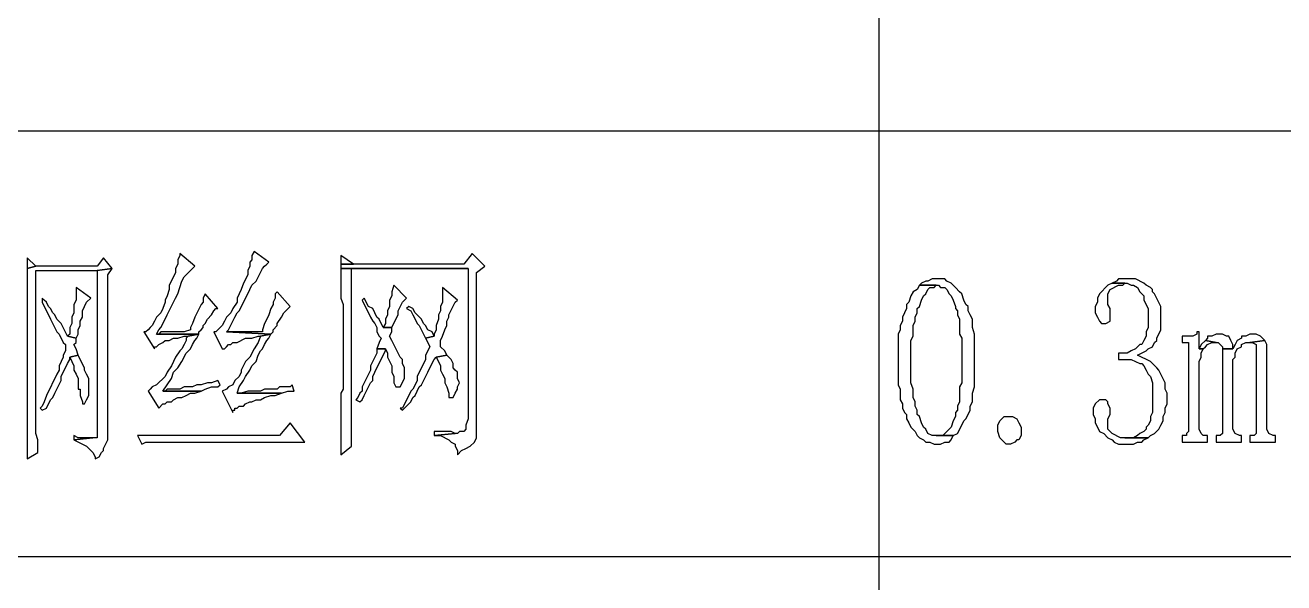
# Model space of a CAD drawing. Extents: x -15.4 to 0.8, y 0.3 to 11.8.
# Drawn here: x -2.7946 to -2.2996, y 2.1615 to 2.3809 of the extents above; entities that cross this region are included whole.
import ezdxf

# ---------------------------------------------------------------- set-up
doc = ezdxf.new("R2010")
doc.units = 0
doc.header["$MEASUREMENT"] = 0
doc.linetypes.add('AUSGEZOGEN', pattern=[0])
doc.layers.get('0').update_dxf_attribs({"linetype": 'AUSGEZOGEN'})

msp = doc.modelspace()

# ---------------------------------------------------------------- linework, layer by layer
for points in [[(-2.45878, 1.3344), (-2.45878, 2.6744)], [(-3.26878, 2.3394), (0.08122, 2.3394)], [(-2.70461, 2.2919), (-2.70545, 2.29023), (-2.70545, 2.29023), (-2.70545, 2.28856), (-2.70545, 2.28856), (-2.70628, 2.28773), (-2.70628, 2.28773), (-2.70628, 2.28606), (-2.70628, 2.28606), (-2.70711, 2.2844), (-2.70711, 2.2844), (-2.70711, 2.28273), (-2.70711, 2.28273), (-2.70878, 2.2794), (-2.70878, 2.2794), (-2.70961, 2.2769), (-2.70961, 2.2769), (-2.71045, 2.27523), (-2.71045, 2.27523), (-2.71128, 2.27356), (-2.71128, 2.27356), (-2.71128, 2.2719), (-2.71128, 2.2719), (-2.71295, 2.2694), (-2.71295, 2.2694), (-2.71378, 2.26773), (-2.71378, 2.26773), (-2.71545, 2.26606), (-2.71545, 2.26606), (-2.71628, 2.2644), (-2.71628, 2.2644), (-2.71711, 2.26273), (-2.71711, 2.26273), (-2.71961, 2.26023), (-2.71961, 2.26023), (-2.72045, 2.26023), (-2.72045, 2.26023), (-2.71711, 2.25356), (-2.71711, 2.25356), (-2.71628, 2.25356), (-2.71628, 2.25356), (-2.71545, 2.2544), (-2.71545, 2.2544), (-2.71461, 2.25523), (-2.71461, 2.25523), (-2.71378, 2.25523), (-2.71378, 2.25523), (-2.71295, 2.25606), (-2.71295, 2.25606), (-2.71128, 2.25606), (-2.71128, 2.25606), (-2.70795, 2.25773), (-2.70795, 2.25773), (-2.70545, 2.25773), (-2.70545, 2.25773), (-2.70295, 2.25856), (-2.70295, 2.25856), (-2.70211, 2.25856), (-2.70211, 2.25856), (-2.69795, 2.2594), (-2.69795, 2.2594), (-2.71545, 2.26023), (-2.71545, 2.26023), (-2.71461, 2.26106), (-2.71461, 2.26106), (-2.71295, 2.2644), (-2.71295, 2.2644), (-2.71211, 2.26606), (-2.71211, 2.26606), (-2.71128, 2.26773), (-2.71128, 2.26773), (-2.71045, 2.26856), (-2.71045, 2.26856), (-2.70711, 2.27523), (-2.70711, 2.27523), (-2.70628, 2.2769), (-2.70628, 2.2769), (-2.70545, 2.27856), (-2.70545, 2.27856), (-2.70378, 2.28023), (-2.70378, 2.28023), (-2.70128, 2.28523), (-2.70128, 2.28523), (-2.70045, 2.28606), (-2.70045, 2.28606), (-2.69961, 2.2869), (-2.69961, 2.2869), (-2.69878, 2.28773), (-2.70461, 2.2919)], [(-2.79378, 2.2894), (-2.79378, 2.28523), (-2.79378, 2.28523), (-2.79045, 2.28606), (-2.79378, 2.2894)], [(-2.76378, 2.2894), (-2.76628, 2.28606), (-2.76628, 2.28606), (-2.79045, 2.28606), (-2.79045, 2.28606), (-2.79378, 2.28523), (-2.79378, 2.28523), (-2.79378, 2.21023), (-2.79378, 2.21023), (-2.78961, 2.21273), (-2.78961, 2.21273), (-2.78961, 2.21773), (-2.78961, 2.21773), (-2.79045, 2.22023), (-2.79045, 2.22023), (-2.79045, 2.2844), (-2.79045, 2.2844), (-2.76628, 2.2844), (-2.76628, 2.2844), (-2.76045, 2.28523), (-2.76378, 2.2894)], [(-2.73378, 2.29106), (-2.73378, 2.29023), (-2.73378, 2.29023), (-2.73461, 2.28856), (-2.73461, 2.28856), (-2.73461, 2.2869), (-2.73461, 2.2869), (-2.73545, 2.28523), (-2.73545, 2.28523), (-2.73545, 2.28356), (-2.73545, 2.28356), (-2.73628, 2.2819), (-2.73628, 2.2819), (-2.73795, 2.27856), (-2.73795, 2.27856), (-2.73795, 2.2769), (-2.73795, 2.2769), (-2.73878, 2.2744), (-2.73878, 2.2744), (-2.73961, 2.27273), (-2.73961, 2.27273), (-2.73961, 2.2719), (-2.73961, 2.2719), (-2.74045, 2.2694), (-2.74045, 2.2694), (-2.74128, 2.26773), (-2.74128, 2.26773), (-2.74295, 2.26606), (-2.74295, 2.26606), (-2.74378, 2.2644), (-2.74378, 2.2644), (-2.74461, 2.26273), (-2.74461, 2.26273), (-2.74545, 2.2619), (-2.74545, 2.2619), (-2.74628, 2.26106), (-2.74628, 2.26106), (-2.74711, 2.26023), (-2.74711, 2.26023), (-2.74795, 2.26023), (-2.74795, 2.26023), (-2.74378, 2.25356), (-2.74378, 2.25356), (-2.74378, 2.2544), (-2.74378, 2.2544), (-2.74295, 2.2544), (-2.74295, 2.2544), (-2.74211, 2.25523), (-2.74211, 2.25523), (-2.74045, 2.25606), (-2.74045, 2.25606), (-2.73961, 2.2569), (-2.73961, 2.2569), (-2.73795, 2.2569), (-2.73795, 2.2569), (-2.73628, 2.25773), (-2.73628, 2.25773), (-2.73461, 2.25773), (-2.73461, 2.25773), (-2.73211, 2.25856), (-2.73211, 2.25856), (-2.73045, 2.25856), (-2.73045, 2.25856), (-2.72628, 2.2594), (-2.72628, 2.2594), (-2.74295, 2.2594), (-2.74295, 2.2594), (-2.74211, 2.26106), (-2.74211, 2.26106), (-2.74128, 2.2619), (-2.74128, 2.2619), (-2.73961, 2.26523), (-2.73961, 2.26523), (-2.73878, 2.2669), (-2.73878, 2.2669), (-2.73628, 2.2719), (-2.73628, 2.2719), (-2.73545, 2.27356), (-2.73545, 2.27356), (-2.73461, 2.27523), (-2.73461, 2.27523), (-2.73378, 2.27773), (-2.73378, 2.27773), (-2.73295, 2.28023), (-2.73295, 2.28023), (-2.73211, 2.2819), (-2.73211, 2.2819), (-2.72795, 2.28606), (-2.73378, 2.29106)], [(-2.61878, 2.29106), (-2.62211, 2.2869), (-2.62211, 2.2869), (-2.67045, 2.2869), (-2.67045, 2.2869), (-2.67045, 2.28523), (-2.67045, 2.28523), (-2.62045, 2.28523), (-2.62045, 2.28523), (-2.62045, 2.22606), (-2.62045, 2.22606), (-2.62128, 2.22356), (-2.62128, 2.22356), (-2.62128, 2.2219), (-2.62128, 2.2219), (-2.62211, 2.22106), (-2.62211, 2.22106), (-2.62378, 2.22106), (-2.62378, 2.22106), (-2.62461, 2.22023), (-2.62461, 2.22023), (-2.62545, 2.22023), (-2.62545, 2.22023), (-2.63378, 2.2194), (-2.63378, 2.2194), (-2.63128, 2.2194), (-2.63128, 2.2194), (-2.62795, 2.21773), (-2.62795, 2.21773), (-2.62711, 2.2169), (-2.62711, 2.2169), (-2.62545, 2.21606), (-2.62545, 2.21606), (-2.62545, 2.21523), (-2.62545, 2.21523), (-2.62461, 2.21356), (-2.62461, 2.21356), (-2.62461, 2.2119), (-2.62461, 2.2119), (-2.62295, 2.21356), (-2.62295, 2.21356), (-2.62128, 2.2144), (-2.62128, 2.2144), (-2.61961, 2.21523), (-2.61961, 2.21523), (-2.61795, 2.2169), (-2.61795, 2.2169), (-2.61711, 2.21856), (-2.61711, 2.21856), (-2.61711, 2.28356), (-2.61711, 2.28356), (-2.61378, 2.28606), (-2.61878, 2.29106)], [(-2.67045, 2.29023), (-2.67045, 2.2869), (-2.67045, 2.2869), (-2.66545, 2.2869), (-2.67045, 2.29023)], [(-2.76045, 2.28523), (-2.76628, 2.2844), (-2.76628, 2.2844), (-2.76628, 2.21856), (-2.76628, 2.21856), (-2.76795, 2.21856), (-2.76795, 2.21856), (-2.77545, 2.21773), (-2.77545, 2.21773), (-2.77045, 2.21523), (-2.77045, 2.21523), (-2.76961, 2.2144), (-2.76961, 2.2144), (-2.76878, 2.21356), (-2.76878, 2.21356), (-2.76795, 2.21273), (-2.76795, 2.21273), (-2.76711, 2.21106), (-2.76711, 2.21106), (-2.76711, 2.21023), (-2.76711, 2.21023), (-2.76545, 2.21106), (-2.76545, 2.21106), (-2.76461, 2.21273), (-2.76461, 2.21273), (-2.76378, 2.21356), (-2.76378, 2.21356), (-2.76378, 2.2144), (-2.76378, 2.2144), (-2.76211, 2.21773), (-2.76211, 2.21773), (-2.76211, 2.28273), (-2.76045, 2.28523)], [(-2.67045, 2.28523), (-2.67045, 2.27356), (-2.67045, 2.27356), (-2.66961, 2.27106), (-2.66961, 2.27106), (-2.66961, 2.23773), (-2.66961, 2.23773), (-2.67045, 2.23606), (-2.67045, 2.23606), (-2.67045, 2.2119), (-2.67045, 2.2119), (-2.66628, 2.21523), (-2.66628, 2.21523), (-2.66628, 2.28523), (-2.66628, 2.28523), (-2.62045, 2.28523), (-2.67045, 2.28523)], [(-2.77461, 2.27773), (-2.77461, 2.27273), (-2.77461, 2.27273), (-2.77545, 2.27106), (-2.77545, 2.27106), (-2.77545, 2.26773), (-2.77545, 2.26773), (-2.77628, 2.26606), (-2.77628, 2.26606), (-2.77628, 2.26356), (-2.77628, 2.26356), (-2.77711, 2.2619), (-2.77711, 2.2619), (-2.77711, 2.2594), (-2.77711, 2.2594), (-2.77795, 2.25856), (-2.77795, 2.25856), (-2.77461, 2.25773), (-2.77461, 2.25773), (-2.77378, 2.2594), (-2.77378, 2.2594), (-2.77378, 2.26106), (-2.77378, 2.26106), (-2.77295, 2.26273), (-2.77295, 2.26273), (-2.77295, 2.2644), (-2.77295, 2.2644), (-2.77211, 2.26606), (-2.77211, 2.26606), (-2.77211, 2.26856), (-2.77211, 2.26856), (-2.77045, 2.2719), (-2.77045, 2.2719), (-2.76878, 2.27356), (-2.77461, 2.27773)], [(-2.64961, 2.27856), (-2.65045, 2.27606), (-2.65045, 2.27606), (-2.65045, 2.2744), (-2.65045, 2.2744), (-2.65128, 2.27273), (-2.65128, 2.27273), (-2.65128, 2.27023), (-2.65128, 2.27023), (-2.65211, 2.26856), (-2.65211, 2.26856), (-2.65211, 2.2669), (-2.65211, 2.2669), (-2.65295, 2.26523), (-2.65295, 2.26523), (-2.65295, 2.26356), (-2.65295, 2.26356), (-2.65378, 2.2619), (-2.65378, 2.2619), (-2.65045, 2.2619), (-2.65045, 2.2619), (-2.64878, 2.26523), (-2.64878, 2.26523), (-2.64795, 2.2669), (-2.64795, 2.2669), (-2.64795, 2.26856), (-2.64795, 2.26856), (-2.64628, 2.2719), (-2.64628, 2.2719), (-2.64461, 2.27356), (-2.64961, 2.27856)], [(-2.63045, 2.27773), (-2.63045, 2.2719), (-2.63045, 2.2719), (-2.63128, 2.27023), (-2.63128, 2.27023), (-2.63128, 2.26856), (-2.63128, 2.26856), (-2.63211, 2.2669), (-2.63211, 2.2669), (-2.63211, 2.26523), (-2.63211, 2.26523), (-2.63295, 2.26273), (-2.63295, 2.26273), (-2.63295, 2.26106), (-2.63295, 2.26106), (-2.63378, 2.2594), (-2.63378, 2.2594), (-2.63378, 2.25856), (-2.63378, 2.25856), (-2.63711, 2.25773), (-2.63711, 2.25773), (-2.63628, 2.25606), (-2.63628, 2.25606), (-2.63545, 2.2544), (-2.63545, 2.2544), (-2.63711, 2.25106), (-2.63711, 2.25106), (-2.63711, 2.2494), (-2.63711, 2.2494), (-2.63878, 2.24606), (-2.63878, 2.24606), (-2.63961, 2.2444), (-2.63961, 2.2444), (-2.64045, 2.24273), (-2.64045, 2.24273), (-2.64045, 2.24106), (-2.64045, 2.24106), (-2.64128, 2.2394), (-2.64128, 2.2394), (-2.64211, 2.23773), (-2.64211, 2.23773), (-2.64295, 2.2369), (-2.64295, 2.2369), (-2.64378, 2.23523), (-2.64378, 2.23523), (-2.64461, 2.23356), (-2.64461, 2.23356), (-2.64628, 2.23023), (-2.64628, 2.23023), (-2.64711, 2.23023), (-2.64711, 2.23023), (-2.64628, 2.2294), (-2.64628, 2.2294), (-2.64295, 2.23273), (-2.64295, 2.23273), (-2.64211, 2.2344), (-2.64211, 2.2344), (-2.64128, 2.23523), (-2.64128, 2.23523), (-2.63961, 2.23856), (-2.63961, 2.23856), (-2.63878, 2.2394), (-2.63878, 2.2394), (-2.63628, 2.2444), (-2.63628, 2.2444), (-2.63545, 2.24606), (-2.63545, 2.24606), (-2.63378, 2.2494), (-2.63378, 2.2494), (-2.63295, 2.25023), (-2.63295, 2.25023), (-2.62878, 2.25106), (-2.62878, 2.25106), (-2.62961, 2.25273), (-2.62961, 2.25273), (-2.63128, 2.2544), (-2.63128, 2.2544), (-2.63128, 2.2569), (-2.63128, 2.2569), (-2.63045, 2.25856), (-2.63045, 2.25856), (-2.62961, 2.26106), (-2.62961, 2.26106), (-2.62878, 2.26273), (-2.62878, 2.26273), (-2.62878, 2.2644), (-2.62878, 2.2644), (-2.62795, 2.26606), (-2.62795, 2.26606), (-2.62795, 2.2669), (-2.62795, 2.2669), (-2.62545, 2.2719), (-2.62545, 2.2719), (-2.62461, 2.27273), (-2.63045, 2.27773)], [(-2.44295, 2.27856), (-2.44378, 2.2769), (-2.44378, 2.2769), (-2.44545, 2.27606), (-2.44545, 2.27606), (-2.44628, 2.2744), (-2.44628, 2.2744), (-2.44711, 2.2719), (-2.44711, 2.2719), (-2.44795, 2.27106), (-2.44795, 2.27106), (-2.44795, 2.2694), (-2.44795, 2.2694), (-2.44961, 2.26606), (-2.44961, 2.26606), (-2.44961, 2.2644), (-2.44961, 2.2644), (-2.45045, 2.26273), (-2.45045, 2.26273), (-2.45045, 2.26106), (-2.45045, 2.26106), (-2.45128, 2.2594), (-2.45128, 2.2594), (-2.45128, 2.2394), (-2.45128, 2.2394), (-2.45045, 2.23773), (-2.45045, 2.23773), (-2.45045, 2.23356), (-2.45045, 2.23356), (-2.44961, 2.2319), (-2.44961, 2.2319), (-2.44961, 2.23023), (-2.44961, 2.23023), (-2.44878, 2.22856), (-2.44878, 2.22856), (-2.44795, 2.22773), (-2.44795, 2.22773), (-2.44795, 2.22606), (-2.44795, 2.22606), (-2.44711, 2.2244), (-2.44711, 2.2244), (-2.44628, 2.22273), (-2.44628, 2.22273), (-2.44461, 2.22106), (-2.44461, 2.22106), (-2.44378, 2.2194), (-2.44378, 2.2194), (-2.44295, 2.21856), (-2.44295, 2.21856), (-2.44128, 2.21773), (-2.44128, 2.21773), (-2.44045, 2.2169), (-2.44045, 2.2169), (-2.43878, 2.2169), (-2.43878, 2.2169), (-2.43711, 2.21606), (-2.43711, 2.21606), (-2.43461, 2.21606), (-2.43461, 2.21606), (-2.43295, 2.2169), (-2.43295, 2.2169), (-2.43128, 2.2169), (-2.43128, 2.2169), (-2.43045, 2.21773), (-2.43045, 2.21773), (-2.42961, 2.2194), (-2.42961, 2.2194), (-2.43795, 2.2194), (-2.43795, 2.2194), (-2.43961, 2.22023), (-2.43961, 2.22023), (-2.44045, 2.2219), (-2.44045, 2.2219), (-2.44128, 2.22273), (-2.44128, 2.22273), (-2.44211, 2.2244), (-2.44211, 2.2244), (-2.44295, 2.2269), (-2.44295, 2.2269), (-2.44378, 2.22773), (-2.44378, 2.22773), (-2.44378, 2.2294), (-2.44378, 2.2294), (-2.44461, 2.23106), (-2.44461, 2.23106), (-2.44461, 2.23273), (-2.44461, 2.23273), (-2.44545, 2.2344), (-2.44545, 2.2344), (-2.44545, 2.23773), (-2.44545, 2.23773), (-2.44628, 2.24023), (-2.44628, 2.24023), (-2.44628, 2.2569), (-2.44628, 2.2569), (-2.44545, 2.25856), (-2.44545, 2.25856), (-2.44545, 2.26273), (-2.44545, 2.26273), (-2.44461, 2.2644), (-2.44461, 2.2644), (-2.44461, 2.26606), (-2.44461, 2.26606), (-2.44378, 2.26773), (-2.44378, 2.26773), (-2.44378, 2.2694), (-2.44378, 2.2694), (-2.44295, 2.27023), (-2.44295, 2.27023), (-2.44211, 2.27273), (-2.44211, 2.27273), (-2.44128, 2.2744), (-2.44128, 2.2744), (-2.44045, 2.27523), (-2.44045, 2.27523), (-2.43961, 2.2769), (-2.43961, 2.2769), (-2.43878, 2.27773), (-2.43878, 2.27773), (-2.43711, 2.27773), (-2.43711, 2.27773), (-2.43628, 2.27856), (-2.44295, 2.27856)], [(-2.43628, 2.28106), (-2.43795, 2.28106), (-2.43795, 2.28106), (-2.43961, 2.28023), (-2.43961, 2.28023), (-2.44045, 2.28023), (-2.44045, 2.28023), (-2.44211, 2.2794), (-2.44211, 2.2794), (-2.44295, 2.27856), (-2.44295, 2.27856), (-2.43545, 2.27856), (-2.43545, 2.27856), (-2.43461, 2.27773), (-2.43461, 2.27773), (-2.43295, 2.27773), (-2.43295, 2.27773), (-2.43211, 2.2769), (-2.43211, 2.2769), (-2.43128, 2.27523), (-2.43128, 2.27523), (-2.43045, 2.2744), (-2.43045, 2.2744), (-2.42961, 2.27273), (-2.42961, 2.27273), (-2.42878, 2.27023), (-2.42878, 2.27023), (-2.42878, 2.2694), (-2.42878, 2.2694), (-2.42795, 2.26856), (-2.42795, 2.26856), (-2.42795, 2.2669), (-2.42795, 2.2669), (-2.42711, 2.26523), (-2.42711, 2.26523), (-2.42711, 2.2594), (-2.42711, 2.2594), (-2.42628, 2.25773), (-2.42628, 2.25773), (-2.42628, 2.24023), (-2.42628, 2.24023), (-2.42711, 2.23856), (-2.42711, 2.23856), (-2.42711, 2.23273), (-2.42711, 2.23273), (-2.42795, 2.23106), (-2.42795, 2.23106), (-2.42795, 2.2294), (-2.42795, 2.2294), (-2.42878, 2.22856), (-2.42878, 2.22856), (-2.42878, 2.2269), (-2.42878, 2.2269), (-2.42961, 2.22523), (-2.42961, 2.22523), (-2.43045, 2.22273), (-2.43045, 2.22273), (-2.43378, 2.2194), (-2.43378, 2.2194), (-2.43628, 2.2194), (-2.43628, 2.2194), (-2.42961, 2.2194), (-2.42961, 2.2194), (-2.42795, 2.22023), (-2.42795, 2.22023), (-2.42628, 2.22356), (-2.42628, 2.22356), (-2.42545, 2.22523), (-2.42545, 2.22523), (-2.42461, 2.22606), (-2.42461, 2.22606), (-2.42378, 2.22773), (-2.42378, 2.22773), (-2.42295, 2.2294), (-2.42295, 2.2294), (-2.42295, 2.23106), (-2.42295, 2.23106), (-2.42211, 2.23273), (-2.42211, 2.23273), (-2.42211, 2.23606), (-2.42211, 2.23606), (-2.42128, 2.23856), (-2.42128, 2.23856), (-2.42128, 2.2594), (-2.42128, 2.2594), (-2.42211, 2.2619), (-2.42211, 2.2619), (-2.42211, 2.26523), (-2.42211, 2.26523), (-2.42295, 2.2669), (-2.42295, 2.2669), (-2.42378, 2.26856), (-2.42378, 2.26856), (-2.42378, 2.27023), (-2.42378, 2.27023), (-2.42461, 2.27106), (-2.42461, 2.27106), (-2.42545, 2.27273), (-2.42545, 2.27273), (-2.42628, 2.27523), (-2.42628, 2.27523), (-2.42711, 2.27606), (-2.42711, 2.27606), (-2.42878, 2.27773), (-2.42878, 2.27773), (-2.43045, 2.2794), (-2.43045, 2.2794), (-2.43211, 2.28023), (-2.43211, 2.28023), (-2.43295, 2.28106), (-2.43295, 2.28106), (-2.43461, 2.28106), (-2.43628, 2.28106)], [(-2.36711, 2.2794), (-2.36878, 2.27856), (-2.36878, 2.27856), (-2.37211, 2.27523), (-2.37211, 2.27523), (-2.37295, 2.27356), (-2.37295, 2.27356), (-2.37295, 2.2719), (-2.37295, 2.2719), (-2.37378, 2.27023), (-2.37378, 2.27023), (-2.37378, 2.26773), (-2.37378, 2.26773), (-2.37295, 2.26606), (-2.37295, 2.26606), (-2.37211, 2.2644), (-2.37211, 2.2644), (-2.37128, 2.26356), (-2.37128, 2.26356), (-2.36961, 2.26356), (-2.36961, 2.26356), (-2.36795, 2.2644), (-2.36795, 2.2644), (-2.36795, 2.2694), (-2.36795, 2.2694), (-2.36878, 2.27106), (-2.36878, 2.27106), (-2.36878, 2.27523), (-2.36878, 2.27523), (-2.36795, 2.2769), (-2.36795, 2.2769), (-2.36461, 2.27856), (-2.36461, 2.27856), (-2.36295, 2.27856), (-2.36295, 2.27856), (-2.36211, 2.2794), (-2.36711, 2.2794)], [(-2.36045, 2.28106), (-2.36461, 2.28106), (-2.36461, 2.28106), (-2.36545, 2.28023), (-2.36545, 2.28023), (-2.36711, 2.2794), (-2.36711, 2.2794), (-2.36128, 2.2794), (-2.36128, 2.2794), (-2.35961, 2.27856), (-2.35961, 2.27856), (-2.35878, 2.27856), (-2.35878, 2.27856), (-2.35711, 2.27773), (-2.35711, 2.27773), (-2.35628, 2.27606), (-2.35628, 2.27606), (-2.35461, 2.2744), (-2.35461, 2.2744), (-2.35461, 2.27273), (-2.35461, 2.27273), (-2.35295, 2.2694), (-2.35295, 2.2694), (-2.35295, 2.2619), (-2.35295, 2.2619), (-2.35378, 2.26023), (-2.35378, 2.26023), (-2.35378, 2.25856), (-2.35378, 2.25856), (-2.35461, 2.2569), (-2.35461, 2.2569), (-2.35545, 2.25523), (-2.35545, 2.25523), (-2.35628, 2.25523), (-2.35628, 2.25523), (-2.35795, 2.25356), (-2.35795, 2.25356), (-2.35961, 2.25273), (-2.35961, 2.25273), (-2.36128, 2.2519), (-2.36128, 2.2519), (-2.36461, 2.2519), (-2.36461, 2.2519), (-2.36461, 2.2494), (-2.36461, 2.2494), (-2.35961, 2.2494), (-2.35961, 2.2494), (-2.35628, 2.24773), (-2.35628, 2.24773), (-2.35545, 2.24773), (-2.35545, 2.24773), (-2.35461, 2.2469), (-2.35461, 2.2469), (-2.35378, 2.24523), (-2.35378, 2.24523), (-2.35295, 2.24356), (-2.35295, 2.24356), (-2.35211, 2.24273), (-2.35211, 2.24273), (-2.35128, 2.24023), (-2.35128, 2.24023), (-2.35128, 2.22856), (-2.35128, 2.22856), (-2.35211, 2.2269), (-2.35211, 2.2269), (-2.35211, 2.22523), (-2.35211, 2.22523), (-2.35295, 2.22356), (-2.35295, 2.22356), (-2.35378, 2.22273), (-2.35378, 2.22273), (-2.35378, 2.2219), (-2.35378, 2.2219), (-2.35461, 2.22106), (-2.35461, 2.22106), (-2.35628, 2.22023), (-2.35628, 2.22023), (-2.35711, 2.2194), (-2.35711, 2.2194), (-2.35878, 2.21856), (-2.35878, 2.21856), (-2.36211, 2.21856), (-2.36211, 2.21856), (-2.35295, 2.21856), (-2.35295, 2.21856), (-2.35211, 2.2194), (-2.35211, 2.2194), (-2.35045, 2.22023), (-2.35045, 2.22023), (-2.34878, 2.2219), (-2.34878, 2.2219), (-2.34795, 2.22356), (-2.34795, 2.22356), (-2.34711, 2.22523), (-2.34711, 2.22523), (-2.34711, 2.2269), (-2.34711, 2.2269), (-2.34628, 2.22856), (-2.34628, 2.22856), (-2.34628, 2.23023), (-2.34628, 2.23023), (-2.34545, 2.2319), (-2.34545, 2.2319), (-2.34545, 2.23606), (-2.34545, 2.23606), (-2.34628, 2.23773), (-2.34628, 2.23773), (-2.34628, 2.24023), (-2.34628, 2.24023), (-2.34795, 2.24356), (-2.34795, 2.24356), (-2.34878, 2.24523), (-2.34878, 2.24523), (-2.34961, 2.24606), (-2.34961, 2.24606), (-2.35128, 2.24773), (-2.35128, 2.24773), (-2.35211, 2.24856), (-2.35211, 2.24856), (-2.35711, 2.25106), (-2.35711, 2.25106), (-2.35378, 2.25273), (-2.35378, 2.25273), (-2.35295, 2.25356), (-2.35295, 2.25356), (-2.35128, 2.2544), (-2.35128, 2.2544), (-2.35045, 2.25606), (-2.35045, 2.25606), (-2.34961, 2.2569), (-2.34961, 2.2569), (-2.34961, 2.25773), (-2.34961, 2.25773), (-2.34795, 2.26106), (-2.34795, 2.26106), (-2.34795, 2.27023), (-2.34795, 2.27023), (-2.35045, 2.27523), (-2.35045, 2.27523), (-2.35128, 2.27606), (-2.35128, 2.27606), (-2.35128, 2.2769), (-2.35128, 2.2769), (-2.35211, 2.27773), (-2.35211, 2.27773), (-2.35378, 2.27856), (-2.35378, 2.27856), (-2.35461, 2.2794), (-2.35461, 2.2794), (-2.35795, 2.28106), (-2.35795, 2.28106), (-2.35878, 2.28106), (-2.36045, 2.28106)], [(-2.78795, 2.27356), (-2.78795, 2.2719), (-2.78795, 2.2719), (-2.78711, 2.27023), (-2.78711, 2.27023), (-2.78545, 2.2669), (-2.78545, 2.2669), (-2.78461, 2.26523), (-2.78461, 2.26523), (-2.78211, 2.26023), (-2.78211, 2.26023), (-2.78128, 2.2594), (-2.78128, 2.2594), (-2.77961, 2.25606), (-2.77961, 2.25606), (-2.77878, 2.25523), (-2.77878, 2.25523), (-2.77878, 2.25273), (-2.77878, 2.25273), (-2.77961, 2.25106), (-2.77961, 2.25106), (-2.77961, 2.25023), (-2.77961, 2.25023), (-2.78128, 2.2469), (-2.78128, 2.2469), (-2.78128, 2.24523), (-2.78128, 2.24523), (-2.78211, 2.24356), (-2.78211, 2.24356), (-2.78628, 2.23523), (-2.78628, 2.23523), (-2.78711, 2.23273), (-2.78711, 2.23273), (-2.78795, 2.23106), (-2.78795, 2.23106), (-2.78878, 2.23023), (-2.78878, 2.23023), (-2.78795, 2.2294), (-2.78795, 2.2294), (-2.78628, 2.23023), (-2.78628, 2.23023), (-2.78461, 2.23356), (-2.78461, 2.23356), (-2.78378, 2.2344), (-2.78378, 2.2344), (-2.78295, 2.23606), (-2.78295, 2.23606), (-2.78045, 2.24106), (-2.78045, 2.24106), (-2.78045, 2.24273), (-2.78045, 2.24273), (-2.77961, 2.2444), (-2.77961, 2.2444), (-2.77878, 2.24606), (-2.77878, 2.24606), (-2.77795, 2.24773), (-2.77795, 2.24773), (-2.77711, 2.2494), (-2.77711, 2.2494), (-2.77711, 2.25023), (-2.77711, 2.25023), (-2.77378, 2.25106), (-2.77378, 2.25106), (-2.77461, 2.25356), (-2.77461, 2.25356), (-2.77545, 2.25523), (-2.77545, 2.25523), (-2.77461, 2.25606), (-2.77461, 2.25606), (-2.77461, 2.25773), (-2.77461, 2.25773), (-2.77795, 2.25856), (-2.77795, 2.25856), (-2.78045, 2.26356), (-2.78045, 2.26356), (-2.78211, 2.26523), (-2.78211, 2.26523), (-2.78295, 2.2669), (-2.78295, 2.2669), (-2.78378, 2.26773), (-2.78378, 2.26773), (-2.78461, 2.2694), (-2.78461, 2.2694), (-2.78545, 2.27023), (-2.78545, 2.27023), (-2.78628, 2.2719), (-2.78628, 2.2719), (-2.78711, 2.27273), (-2.78795, 2.27356)], [(-2.72378, 2.27523), (-2.72461, 2.27356), (-2.72461, 2.27356), (-2.72461, 2.2719), (-2.72461, 2.2719), (-2.72545, 2.27106), (-2.72545, 2.27106), (-2.72795, 2.26606), (-2.72795, 2.26606), (-2.72878, 2.26356), (-2.72878, 2.26356), (-2.72961, 2.2619), (-2.72961, 2.2619), (-2.72961, 2.26106), (-2.72961, 2.26106), (-2.73211, 2.26023), (-2.73211, 2.26023), (-2.74128, 2.26023), (-2.74128, 2.26023), (-2.74211, 2.2594), (-2.74211, 2.2594), (-2.74295, 2.2594), (-2.74295, 2.2594), (-2.72628, 2.2594), (-2.72628, 2.2594), (-2.72628, 2.26023), (-2.72628, 2.26023), (-2.72545, 2.26106), (-2.72545, 2.26106), (-2.72461, 2.2619), (-2.72461, 2.2619), (-2.72461, 2.26273), (-2.72461, 2.26273), (-2.72378, 2.26356), (-2.72378, 2.26356), (-2.72295, 2.26523), (-2.72295, 2.26523), (-2.72128, 2.2669), (-2.72128, 2.2669), (-2.72045, 2.26856), (-2.72045, 2.26856), (-2.71961, 2.2694), (-2.71961, 2.2694), (-2.71878, 2.2694), (-2.72378, 2.27523)], [(-2.69545, 2.27606), (-2.69628, 2.27523), (-2.69628, 2.27523), (-2.69628, 2.27356), (-2.69628, 2.27356), (-2.69711, 2.2719), (-2.69711, 2.2719), (-2.69711, 2.27106), (-2.69711, 2.27106), (-2.69795, 2.2694), (-2.69795, 2.2694), (-2.69878, 2.2669), (-2.69878, 2.2669), (-2.69961, 2.26523), (-2.69961, 2.26523), (-2.70045, 2.26356), (-2.70045, 2.26356), (-2.70128, 2.26106), (-2.70128, 2.26106), (-2.70128, 2.26023), (-2.70128, 2.26023), (-2.71545, 2.26023), (-2.71545, 2.26023), (-2.69795, 2.2594), (-2.69795, 2.2594), (-2.69711, 2.26023), (-2.69711, 2.26023), (-2.69711, 2.26106), (-2.69711, 2.26106), (-2.69545, 2.26273), (-2.69545, 2.26273), (-2.69545, 2.26356), (-2.69545, 2.26356), (-2.69378, 2.26606), (-2.69378, 2.26606), (-2.69295, 2.26773), (-2.69295, 2.26773), (-2.69045, 2.27023), (-2.69545, 2.27606)], [(-2.66128, 2.27356), (-2.66211, 2.27273), (-2.66211, 2.27273), (-2.65878, 2.26606), (-2.65878, 2.26606), (-2.65795, 2.2644), (-2.65795, 2.2644), (-2.65711, 2.26356), (-2.65711, 2.26356), (-2.65628, 2.2619), (-2.65628, 2.2619), (-2.65628, 2.26023), (-2.65628, 2.26023), (-2.65545, 2.25856), (-2.65545, 2.25856), (-2.65461, 2.25773), (-2.65461, 2.25773), (-2.65545, 2.25606), (-2.65545, 2.25606), (-2.65628, 2.25356), (-2.65628, 2.25356), (-2.65295, 2.25356), (-2.65295, 2.25356), (-2.65211, 2.2519), (-2.65211, 2.2519), (-2.65211, 2.25023), (-2.65211, 2.25023), (-2.65045, 2.2469), (-2.65045, 2.2469), (-2.65045, 2.2444), (-2.65045, 2.2444), (-2.64961, 2.24273), (-2.64961, 2.24273), (-2.64961, 2.24023), (-2.64961, 2.24023), (-2.64878, 2.23856), (-2.64878, 2.23856), (-2.64711, 2.23856), (-2.64711, 2.23856), (-2.64545, 2.2419), (-2.64545, 2.2419), (-2.64545, 2.24606), (-2.64545, 2.24606), (-2.64628, 2.24773), (-2.64628, 2.24773), (-2.64628, 2.2494), (-2.64628, 2.2494), (-2.64711, 2.25023), (-2.64711, 2.25023), (-2.64961, 2.25523), (-2.64961, 2.25523), (-2.65045, 2.2569), (-2.65045, 2.2569), (-2.65128, 2.25856), (-2.65128, 2.25856), (-2.65045, 2.26023), (-2.65045, 2.26023), (-2.65045, 2.2619), (-2.65045, 2.2619), (-2.65378, 2.2619), (-2.65378, 2.2619), (-2.65545, 2.26523), (-2.65545, 2.26523), (-2.65628, 2.26606), (-2.65628, 2.26606), (-2.65795, 2.2694), (-2.65795, 2.2694), (-2.65961, 2.27023), (-2.65961, 2.27023), (-2.66128, 2.27356), (-2.66128, 2.27356)], [(-2.64378, 2.27023), (-2.64461, 2.2694), (-2.64461, 2.2694), (-2.64295, 2.26856), (-2.64295, 2.26856), (-2.64211, 2.2669), (-2.64211, 2.2669), (-2.64128, 2.26523), (-2.64128, 2.26523), (-2.64045, 2.26356), (-2.64045, 2.26356), (-2.63961, 2.26273), (-2.63961, 2.26273), (-2.63711, 2.25773), (-2.63711, 2.25773), (-2.63378, 2.25856), (-2.63378, 2.25856), (-2.63461, 2.26023), (-2.63461, 2.26023), (-2.63628, 2.26106), (-2.63628, 2.26106), (-2.63711, 2.26273), (-2.63711, 2.26273), (-2.63795, 2.26356), (-2.63795, 2.26356), (-2.63878, 2.26523), (-2.63878, 2.26523), (-2.64045, 2.2669), (-2.64045, 2.2669), (-2.64128, 2.26773), (-2.64128, 2.26773), (-2.64211, 2.2694), (-2.64378, 2.27023)], [(-2.72628, 2.2594), (-2.73045, 2.25856), (-2.73045, 2.25856), (-2.73128, 2.25773), (-2.73128, 2.25773), (-2.73128, 2.2569), (-2.73128, 2.2569), (-2.73211, 2.25523), (-2.73211, 2.25523), (-2.73295, 2.25356), (-2.73295, 2.25356), (-2.73378, 2.25273), (-2.73378, 2.25273), (-2.73545, 2.25023), (-2.73545, 2.25023), (-2.73628, 2.24856), (-2.73628, 2.24856), (-2.73711, 2.2469), (-2.73711, 2.2469), (-2.73878, 2.2444), (-2.73878, 2.2444), (-2.73961, 2.24273), (-2.73961, 2.24273), (-2.74295, 2.2394), (-2.74295, 2.2394), (-2.74461, 2.23856), (-2.74461, 2.23856), (-2.74545, 2.23773), (-2.74545, 2.23773), (-2.74628, 2.2369), (-2.74628, 2.2369), (-2.74211, 2.23023), (-2.74211, 2.23023), (-2.74045, 2.2319), (-2.74045, 2.2319), (-2.73961, 2.2319), (-2.73961, 2.2319), (-2.73878, 2.23273), (-2.73878, 2.23273), (-2.73711, 2.23273), (-2.73711, 2.23273), (-2.73628, 2.23356), (-2.73628, 2.23356), (-2.73461, 2.2344), (-2.73461, 2.2344), (-2.73295, 2.2344), (-2.73295, 2.2344), (-2.73128, 2.23523), (-2.73128, 2.23523), (-2.72961, 2.23606), (-2.72961, 2.23606), (-2.72795, 2.23606), (-2.72795, 2.23606), (-2.72545, 2.2369), (-2.72545, 2.2369), (-2.74045, 2.2369), (-2.74045, 2.2369), (-2.73711, 2.2419), (-2.73711, 2.2419), (-2.73628, 2.2444), (-2.73628, 2.2444), (-2.73461, 2.24606), (-2.73461, 2.24606), (-2.73295, 2.24856), (-2.73295, 2.24856), (-2.73128, 2.2519), (-2.73128, 2.2519), (-2.72961, 2.25356), (-2.72961, 2.25356), (-2.72878, 2.25523), (-2.72878, 2.25523), (-2.72795, 2.2569), (-2.72795, 2.2569), (-2.72711, 2.25773), (-2.72628, 2.2594)], [(-2.69795, 2.2594), (-2.70211, 2.25856), (-2.70211, 2.25856), (-2.70295, 2.25606), (-2.70295, 2.25606), (-2.70461, 2.25356), (-2.70461, 2.25356), (-2.70628, 2.25023), (-2.70628, 2.25023), (-2.70795, 2.24856), (-2.70795, 2.24856), (-2.70961, 2.24523), (-2.70961, 2.24523), (-2.70961, 2.2444), (-2.70961, 2.2444), (-2.71045, 2.24273), (-2.71045, 2.24273), (-2.71211, 2.24106), (-2.71211, 2.24106), (-2.71295, 2.2394), (-2.71295, 2.2394), (-2.71461, 2.23856), (-2.71461, 2.23856), (-2.71545, 2.23773), (-2.71545, 2.23773), (-2.71711, 2.2369), (-2.71711, 2.2369), (-2.71295, 2.22856), (-2.71295, 2.22856), (-2.71295, 2.2294), (-2.71295, 2.2294), (-2.71211, 2.2294), (-2.71211, 2.2294), (-2.71211, 2.23023), (-2.71211, 2.23023), (-2.71128, 2.23023), (-2.71128, 2.23023), (-2.71045, 2.23106), (-2.71045, 2.23106), (-2.70878, 2.23106), (-2.70878, 2.23106), (-2.70795, 2.2319), (-2.70795, 2.2319), (-2.70628, 2.23273), (-2.70628, 2.23273), (-2.70545, 2.23273), (-2.70545, 2.23273), (-2.70378, 2.23356), (-2.70378, 2.23356), (-2.70211, 2.23356), (-2.70211, 2.23356), (-2.70045, 2.2344), (-2.70045, 2.2344), (-2.69795, 2.23523), (-2.69795, 2.23523), (-2.69628, 2.23523), (-2.69628, 2.23523), (-2.69378, 2.23606), (-2.69378, 2.23606), (-2.71128, 2.23606), (-2.71128, 2.23606), (-2.71045, 2.23856), (-2.71045, 2.23856), (-2.70878, 2.24106), (-2.70878, 2.24106), (-2.70795, 2.24273), (-2.70795, 2.24273), (-2.70628, 2.24523), (-2.70628, 2.24523), (-2.70545, 2.2469), (-2.70545, 2.2469), (-2.70378, 2.24856), (-2.70378, 2.24856), (-2.70295, 2.25106), (-2.70295, 2.25106), (-2.70211, 2.25273), (-2.70211, 2.25273), (-2.70128, 2.25356), (-2.70128, 2.25356), (-2.70045, 2.25523), (-2.70045, 2.25523), (-2.69961, 2.2569), (-2.69961, 2.2569), (-2.69878, 2.25773), (-2.69795, 2.2594)], [(-2.33295, 2.26023), (-2.33378, 2.26023), (-2.33378, 2.26023), (-2.33378, 2.2594), (-2.33378, 2.2594), (-2.33545, 2.25856), (-2.33545, 2.25856), (-2.33961, 2.25856), (-2.33961, 2.25856), (-2.33961, 2.25606), (-2.33961, 2.25606), (-2.33711, 2.25606), (-2.33711, 2.25606), (-2.33711, 2.22106), (-2.33711, 2.22106), (-2.33795, 2.22023), (-2.33795, 2.22023), (-2.33795, 2.2194), (-2.33795, 2.2194), (-2.33961, 2.2194), (-2.33961, 2.2194), (-2.33961, 2.2169), (-2.33961, 2.2169), (-2.32961, 2.2169), (-2.32961, 2.2169), (-2.32961, 2.2194), (-2.32961, 2.2194), (-2.33128, 2.2194), (-2.33128, 2.2194), (-2.33211, 2.22023), (-2.33211, 2.22023), (-2.33295, 2.2219), (-2.33295, 2.2219), (-2.33295, 2.24856), (-2.33295, 2.24856), (-2.33211, 2.25023), (-2.33211, 2.25023), (-2.33211, 2.2519), (-2.33211, 2.2519), (-2.33128, 2.25356), (-2.33128, 2.25356), (-2.33295, 2.25356), (-2.33295, 2.26023)], [(-2.32545, 2.2594), (-2.32628, 2.2594), (-2.32628, 2.2594), (-2.32795, 2.25856), (-2.32795, 2.25856), (-2.32961, 2.25856), (-2.32961, 2.25856), (-2.32961, 2.25773), (-2.32961, 2.25773), (-2.33045, 2.2569), (-2.33045, 2.2569), (-2.32628, 2.25606), (-2.32628, 2.25606), (-2.32545, 2.25606), (-2.32545, 2.25606), (-2.32378, 2.2544), (-2.32378, 2.2544), (-2.32378, 2.25356), (-2.32378, 2.25356), (-2.31961, 2.25356), (-2.31961, 2.25356), (-2.31961, 2.25523), (-2.31961, 2.25523), (-2.32045, 2.2569), (-2.32045, 2.2569), (-2.32128, 2.25856), (-2.32128, 2.25856), (-2.32211, 2.25856), (-2.32211, 2.25856), (-2.32378, 2.2594), (-2.32545, 2.2594)], [(-2.31211, 2.2594), (-2.31295, 2.2594), (-2.31295, 2.2594), (-2.31461, 2.25856), (-2.31461, 2.25856), (-2.31628, 2.25856), (-2.31628, 2.25856), (-2.31628, 2.25773), (-2.31628, 2.25773), (-2.31795, 2.2569), (-2.31795, 2.2569), (-2.31878, 2.25523), (-2.31878, 2.25523), (-2.31961, 2.25356), (-2.31961, 2.25356), (-2.32378, 2.25356), (-2.32378, 2.25356), (-2.32378, 2.22023), (-2.32378, 2.22023), (-2.32461, 2.2194), (-2.32461, 2.2194), (-2.32628, 2.2194), (-2.32628, 2.2194), (-2.32628, 2.2169), (-2.32628, 2.2169), (-2.31628, 2.2169), (-2.31628, 2.2169), (-2.31628, 2.2194), (-2.31628, 2.2194), (-2.31711, 2.2194), (-2.31711, 2.2194), (-2.31878, 2.22023), (-2.31878, 2.22023), (-2.31961, 2.2219), (-2.31961, 2.2219), (-2.31961, 2.2494), (-2.31961, 2.2494), (-2.31878, 2.25023), (-2.31878, 2.25023), (-2.31878, 2.2519), (-2.31878, 2.2519), (-2.31795, 2.25356), (-2.31795, 2.25356), (-2.31628, 2.2544), (-2.31628, 2.2544), (-2.31628, 2.25523), (-2.31628, 2.25523), (-2.31461, 2.25606), (-2.31461, 2.25606), (-2.31295, 2.25606), (-2.31295, 2.25606), (-2.30711, 2.2569), (-2.30711, 2.2569), (-2.30878, 2.25856), (-2.30878, 2.25856), (-2.31045, 2.2594), (-2.31211, 2.2594)], [(-2.65628, 2.25356), (-2.65628, 2.2519), (-2.65628, 2.2519), (-2.65878, 2.2469), (-2.65878, 2.2469), (-2.65878, 2.24523), (-2.65878, 2.24523), (-2.65961, 2.24356), (-2.65961, 2.24356), (-2.66211, 2.23856), (-2.66211, 2.23856), (-2.66211, 2.2369), (-2.66211, 2.2369), (-2.66295, 2.23606), (-2.66295, 2.23606), (-2.66378, 2.2344), (-2.66378, 2.2344), (-2.66461, 2.23356), (-2.66461, 2.23356), (-2.66295, 2.23273), (-2.66295, 2.23273), (-2.66211, 2.23356), (-2.66211, 2.23356), (-2.66128, 2.23523), (-2.66128, 2.23523), (-2.65878, 2.24023), (-2.65878, 2.24023), (-2.65795, 2.24106), (-2.65795, 2.24106), (-2.65795, 2.24273), (-2.65795, 2.24273), (-2.65711, 2.2444), (-2.65711, 2.2444), (-2.65628, 2.24606), (-2.65628, 2.24606), (-2.65295, 2.25273), (-2.65295, 2.25273), (-2.65295, 2.25356), (-2.65628, 2.25356)], [(-2.33045, 2.2569), (-2.33211, 2.25523), (-2.33211, 2.25523), (-2.33295, 2.25356), (-2.33295, 2.25356), (-2.33128, 2.25356), (-2.33128, 2.25356), (-2.33045, 2.2544), (-2.33045, 2.2544), (-2.32961, 2.25523), (-2.32961, 2.25523), (-2.32795, 2.25606), (-2.32795, 2.25606), (-2.32628, 2.25606), (-2.33045, 2.2569)], [(-2.30711, 2.2569), (-2.31295, 2.25606), (-2.31295, 2.25606), (-2.31211, 2.25606), (-2.31211, 2.25606), (-2.31045, 2.25523), (-2.31045, 2.25523), (-2.31045, 2.22023), (-2.31045, 2.22023), (-2.31128, 2.2194), (-2.31128, 2.2194), (-2.31295, 2.2194), (-2.31295, 2.2194), (-2.31295, 2.2169), (-2.31295, 2.2169), (-2.30295, 2.2169), (-2.30295, 2.2169), (-2.30295, 2.2194), (-2.30295, 2.2194), (-2.30378, 2.2194), (-2.30378, 2.2194), (-2.30545, 2.22023), (-2.30545, 2.22023), (-2.30628, 2.2219), (-2.30628, 2.2219), (-2.30628, 2.25523), (-2.30711, 2.2569)], [(-2.77378, 2.25106), (-2.77711, 2.25023), (-2.77711, 2.25023), (-2.77545, 2.2469), (-2.77545, 2.2469), (-2.77545, 2.24523), (-2.77545, 2.24523), (-2.77461, 2.24356), (-2.77461, 2.24356), (-2.77378, 2.2419), (-2.77378, 2.2419), (-2.77378, 2.23773), (-2.77378, 2.23773), (-2.77295, 2.23773), (-2.77295, 2.23773), (-2.77295, 2.23523), (-2.77295, 2.23523), (-2.77211, 2.23273), (-2.77211, 2.23273), (-2.77211, 2.2319), (-2.77211, 2.2319), (-2.77128, 2.2319), (-2.77128, 2.2319), (-2.77045, 2.23356), (-2.77045, 2.23356), (-2.76961, 2.23523), (-2.76961, 2.23523), (-2.76961, 2.2419), (-2.76961, 2.2419), (-2.77045, 2.24356), (-2.77045, 2.24356), (-2.77128, 2.24523), (-2.77128, 2.24523), (-2.77128, 2.24606), (-2.77128, 2.24606), (-2.77295, 2.2494), (-2.77378, 2.25106)], [(-2.62878, 2.25106), (-2.63295, 2.25023), (-2.63295, 2.25023), (-2.63211, 2.24856), (-2.63211, 2.24856), (-2.63128, 2.2469), (-2.63128, 2.2469), (-2.63128, 2.24523), (-2.63128, 2.24523), (-2.63045, 2.24356), (-2.63045, 2.24356), (-2.62961, 2.2419), (-2.62961, 2.2419), (-2.62961, 2.24023), (-2.62961, 2.24023), (-2.62878, 2.23856), (-2.62878, 2.23856), (-2.62795, 2.23606), (-2.62795, 2.23606), (-2.62795, 2.2344), (-2.62795, 2.2344), (-2.62628, 2.2344), (-2.62628, 2.2344), (-2.62545, 2.23606), (-2.62545, 2.23606), (-2.62461, 2.23773), (-2.62461, 2.23773), (-2.62461, 2.23856), (-2.62461, 2.23856), (-2.62378, 2.24023), (-2.62378, 2.24023), (-2.62461, 2.2419), (-2.62461, 2.2419), (-2.62461, 2.2444), (-2.62461, 2.2444), (-2.62545, 2.24523), (-2.62545, 2.24523), (-2.62628, 2.24606), (-2.62628, 2.24606), (-2.62628, 2.24773), (-2.62628, 2.24773), (-2.62711, 2.2494), (-2.62878, 2.25106)], [(-2.71878, 2.24106), (-2.72128, 2.24023), (-2.72128, 2.24023), (-2.72295, 2.24023), (-2.72295, 2.24023), (-2.72545, 2.2394), (-2.72545, 2.2394), (-2.72711, 2.2394), (-2.72711, 2.2394), (-2.72878, 2.23856), (-2.72878, 2.23856), (-2.73211, 2.23856), (-2.73211, 2.23856), (-2.73378, 2.23773), (-2.73378, 2.23773), (-2.73878, 2.23773), (-2.73878, 2.23773), (-2.73961, 2.2369), (-2.73961, 2.2369), (-2.74045, 2.2369), (-2.74045, 2.2369), (-2.72545, 2.2369), (-2.72545, 2.2369), (-2.72378, 2.23773), (-2.72378, 2.23773), (-2.72128, 2.23856), (-2.72128, 2.23856), (-2.71878, 2.23856), (-2.71878, 2.23856), (-2.71795, 2.2394), (-2.71878, 2.24106)], [(-2.68961, 2.2394), (-2.69045, 2.23856), (-2.69045, 2.23856), (-2.69461, 2.23856), (-2.69461, 2.23856), (-2.69545, 2.23773), (-2.69545, 2.23773), (-2.70045, 2.23773), (-2.70045, 2.23773), (-2.70211, 2.2369), (-2.70211, 2.2369), (-2.70711, 2.2369), (-2.70711, 2.2369), (-2.70961, 2.23606), (-2.70961, 2.23606), (-2.71128, 2.23606), (-2.71128, 2.23606), (-2.69378, 2.23606), (-2.69378, 2.23606), (-2.69128, 2.2369), (-2.69128, 2.2369), (-2.68878, 2.2369), (-2.68961, 2.2394)], [(-2.37128, 2.23356), (-2.37211, 2.23356), (-2.37211, 2.23356), (-2.37378, 2.2319), (-2.37378, 2.2319), (-2.37461, 2.23023), (-2.37461, 2.23023), (-2.37461, 2.22773), (-2.37461, 2.22773), (-2.37378, 2.22606), (-2.37378, 2.22606), (-2.37378, 2.2244), (-2.37378, 2.2244), (-2.37295, 2.22273), (-2.37295, 2.22273), (-2.37211, 2.22106), (-2.37211, 2.22106), (-2.37045, 2.22023), (-2.37045, 2.22023), (-2.36878, 2.21856), (-2.36878, 2.21856), (-2.36711, 2.21773), (-2.36711, 2.21773), (-2.36628, 2.2169), (-2.36628, 2.2169), (-2.36461, 2.21606), (-2.36461, 2.21606), (-2.35878, 2.21606), (-2.35878, 2.21606), (-2.35711, 2.2169), (-2.35711, 2.2169), (-2.35545, 2.2169), (-2.35545, 2.2169), (-2.35461, 2.21773), (-2.35461, 2.21773), (-2.35295, 2.21856), (-2.35295, 2.21856), (-2.36378, 2.21856), (-2.36378, 2.21856), (-2.36711, 2.22023), (-2.36711, 2.22023), (-2.36878, 2.2219), (-2.36878, 2.2219), (-2.36878, 2.22606), (-2.36878, 2.22606), (-2.36795, 2.22773), (-2.36795, 2.22773), (-2.36795, 2.23023), (-2.36795, 2.23023), (-2.36878, 2.2319), (-2.36878, 2.2319), (-2.36878, 2.23273), (-2.36878, 2.23273), (-2.36961, 2.23356), (-2.37128, 2.23356)], [(-2.69045, 2.2244), (-2.69461, 2.2194), (-2.69461, 2.2194), (-2.75045, 2.2194), (-2.75045, 2.2194), (-2.74878, 2.21606), (-2.74878, 2.21606), (-2.74711, 2.2169), (-2.74711, 2.2169), (-2.68461, 2.2169), (-2.69045, 2.2244)], [(-2.40711, 2.21606), (-2.40878, 2.21606), (-2.40878, 2.21606), (-2.41128, 2.21856), (-2.41128, 2.21856), (-2.41211, 2.22106), (-2.41211, 2.22106), (-2.41211, 2.22356), (-2.41211, 2.22356), (-2.41128, 2.22523), (-2.41128, 2.22523), (-2.40961, 2.2269), (-2.40961, 2.2269), (-2.40628, 2.2269), (-2.40628, 2.2269), (-2.40461, 2.22606), (-2.40461, 2.22606), (-2.40378, 2.2244), (-2.40378, 2.2244), (-2.40295, 2.22273), (-2.40295, 2.22273), (-2.40295, 2.2194), (-2.40295, 2.2194), (-2.40378, 2.21773), (-2.40378, 2.21773), (-2.40461, 2.21773), (-2.40461, 2.21773), (-2.40545, 2.2169), (-2.40545, 2.2169), (-2.40711, 2.21606), (-2.40711, 2.21606)], [(-2.77545, 2.2194), (-2.77545, 2.21773), (-2.77545, 2.21773), (-2.76795, 2.21856), (-2.76795, 2.21856), (-2.77378, 2.21856), (-2.77545, 2.2194)], [(-2.63378, 2.22106), (-2.63378, 2.2194), (-2.63378, 2.2194), (-2.62545, 2.22023), (-2.62545, 2.22023), (-2.62711, 2.22106), (-2.62711, 2.22106), (-2.63295, 2.22106), (-2.63378, 2.22106)], [(-3.26878, 2.1719), (0.08122, 2.1719)]]:
    msp.add_lwpolyline(points)

doc.saveas('drawing.dxf')
